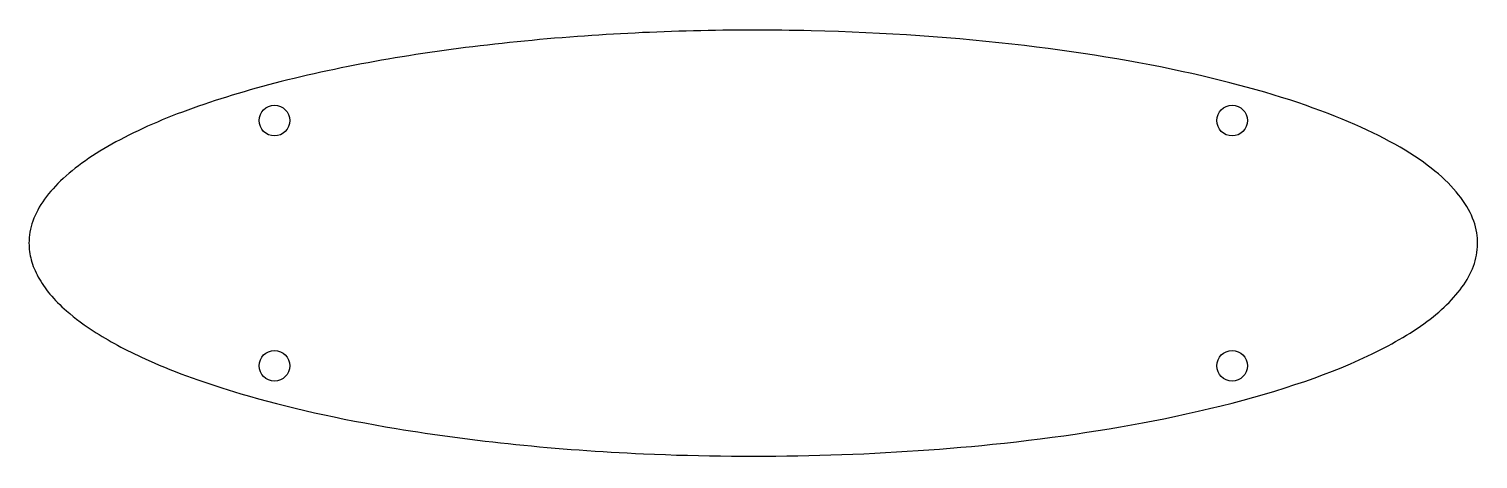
# Model space of a CAD drawing. Header units: millimetres. Extents: x -85 to 85, y -25 to 25.
import ezdxf

# ---------------------------------------------------------------- set-up
doc = ezdxf.new("R2010")
doc.units = ezdxf.units.MM
doc.layers.get('0').update_dxf_attribs({"linetype": 'CONTINUOUS'})

msp = doc.modelspace()

# ---------------------------------------------------------------- linework, layer by layer
for centre in [(-56.19, 14.39), (56.19, 14.39), (-56.19, -14.39), (56.19, -14.39)]:
    msp.add_circle(centre, 1.8)
msp.add_open_spline([(-85, 0), (-85, 0.87), (-84.85, 1.74), (-84.54, 2.6), (-84.23, 3.46), (-83.77, 4.32), (-83.17, 5.17), (-81.98, 6.81), (-80.24, 8.42), (-77.96, 9.96), (-75.76, 11.45), (-73.06, 12.88), (-69.92, 14.22), (-63.91, 16.77), (-56.28, 18.99), (-47.53, 20.73), (-39.35, 22.35), (-30.2, 23.55), (-20.64, 24.25), (-11.7, 24.91), (-2.39, 25.14), (6.8, 24.92), (15.38, 24.72), (23.86, 24.13), (31.84, 23.18), (39.3, 22.29), (46.33, 21.09), (52.65, 19.63), (58.55, 18.26), (63.83, 16.66), (68.31, 14.88), (72.49, 13.22), (75.96, 11.41), (78.63, 9.49), (79.89, 8.59), (80.98, 7.66), (81.87, 6.72), (82.73, 5.81), (83.42, 4.89), (83.93, 3.96), (84.42, 3.05), (84.74, 2.14), (84.9, 1.23), (85.04, 0.35), (85.03, -0.53), (84.86, -1.41), (84.7, -2.27), (84.39, -3.12), (83.93, -3.96), (83.48, -4.77), (82.9, -5.58), (82.18, -6.38), (80.82, -7.91), (78.96, -9.39), (76.64, -10.81), (74.47, -12.14), (71.91, -13.41), (68.98, -14.61), (63.58, -16.82), (56.94, -18.76), (49.41, -20.34), (42.86, -21.72), (35.65, -22.82), (28.05, -23.6), (14.99, -24.94), (0.8, -25.33), (-12.89, -24.71), (-23.06, -24.25), (-32.95, -23.24), (-41.91, -21.75), (-48.57, -20.64), (-54.72, -19.26), (-60.13, -17.67), (-64.16, -16.48), (-67.78, -15.18), (-70.92, -13.78), (-73.25, -12.74), (-75.32, -11.65), (-77.11, -10.52), (-78.43, -9.68), (-79.6, -8.82), (-80.6, -7.94), (-82.07, -6.65), (-83.18, -5.32), (-83.92, -3.97), (-84.28, -3.31), (-84.56, -2.64), (-84.74, -1.97), (-84.91, -1.31), (-85, -0.66), (-85, 0)], degree=3, knots=[-3.141593, -3.141593, -3.141593, -3.141593, -3.037274, -3.037274, -3.037274, -2.933434, -2.933434, -2.933434, -2.731709, -2.731709, -2.731709, -2.536682, -2.536682, -2.536682, -2.16413, -2.16413, -2.16413, -1.816022, -1.816022, -1.816022, -1.490752, -1.490752, -1.490752, -1.186824, -1.186824, -1.186824, -0.902837, -0.902837, -0.902837, -0.637482, -0.637482, -0.637482, -0.389537, -0.389537, -0.389537, -0.272283, -0.272283, -0.272283, -0.158923, -0.158923, -0.158923, -0.049327, -0.049327, -0.049327, 0.05663, 0.05663, 0.05663, 0.159068, 0.159068, 0.159068, 0.258105, 0.258105, 0.258105, 0.44729, 0.44729, 0.44729, 0.624064, 0.624064, 0.624064, 0.950427, 0.950427, 0.950427, 1.234483, 1.234483, 1.234483, 1.722978, 1.722978, 1.722978, 2.086349, 2.086349, 2.086349, 2.356643, 2.356643, 2.356643, 2.557704, 2.557704, 2.557704, 2.707264, 2.707264, 2.707264, 2.818515, 2.818515, 2.818515, 2.982027, 2.982027, 2.982027, 3.062784, 3.062784, 3.062784, 3.141593, 3.141593, 3.141593, 3.141593])

doc.saveas('drawing.dxf')
